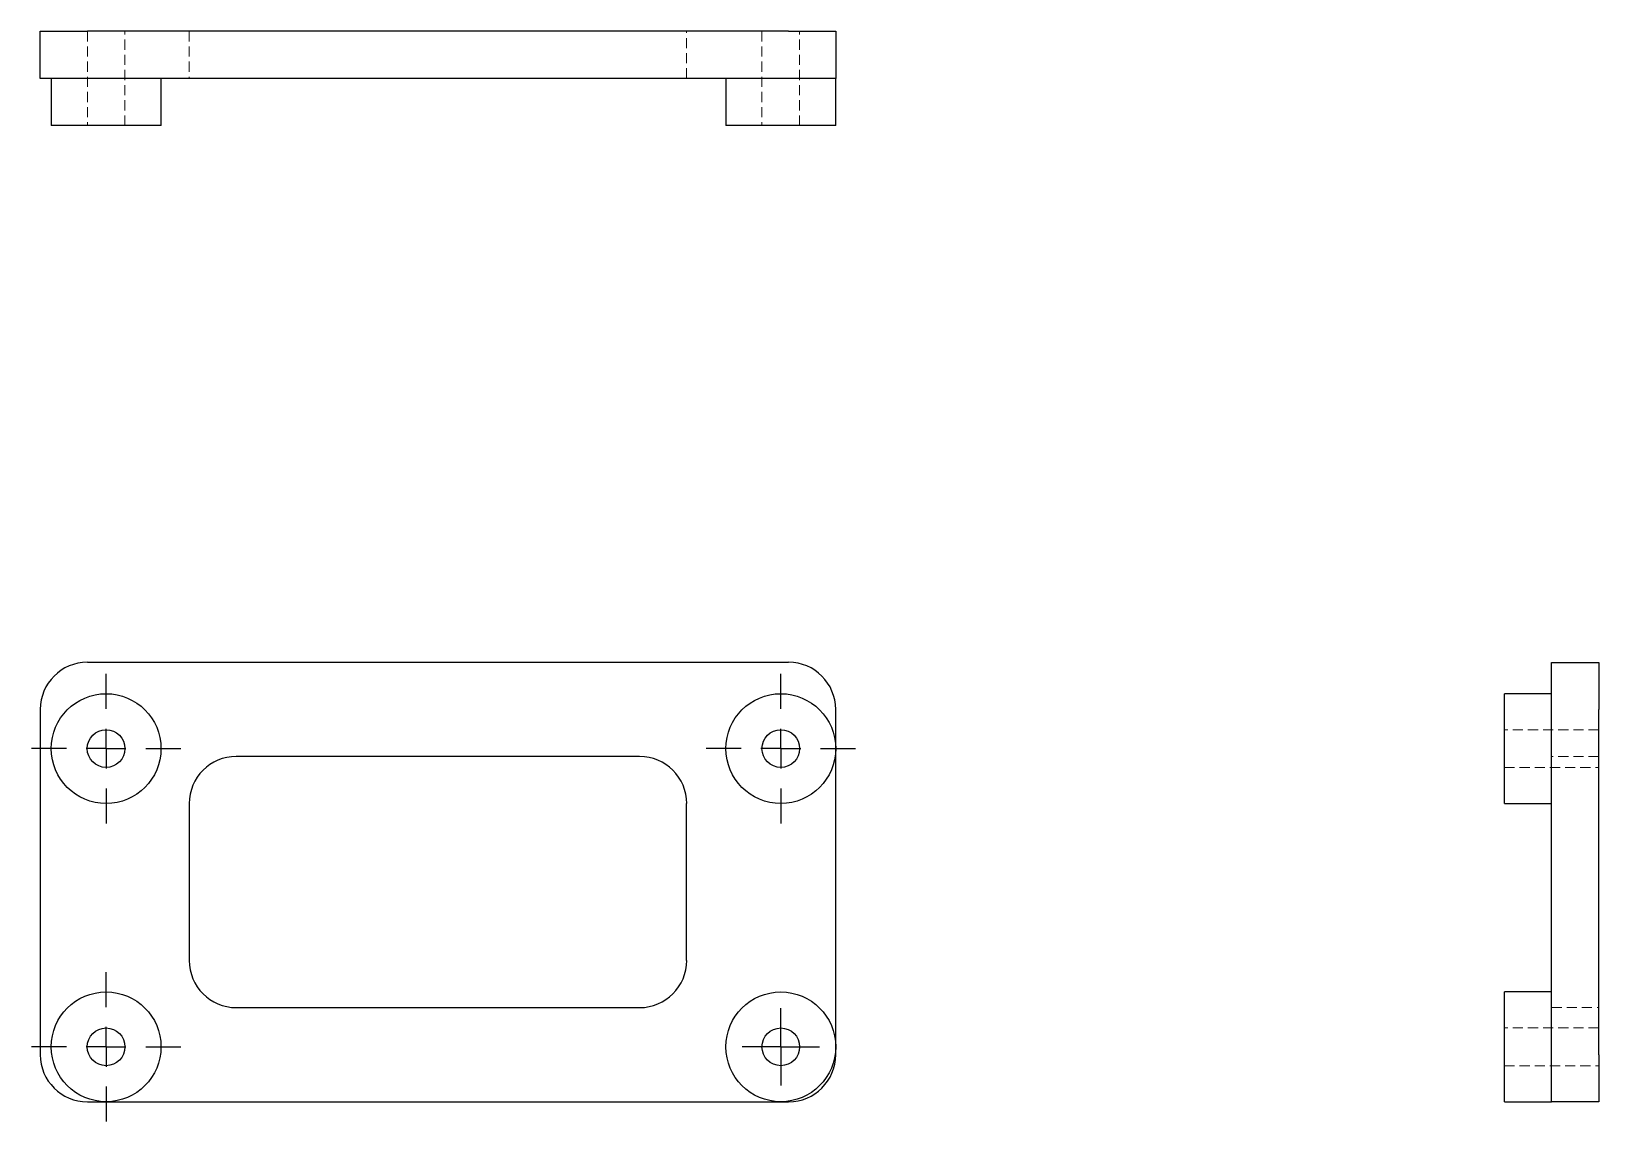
# Model space of a CAD drawing. Header units: millimetres. Extents: x 32 to 229, y 27 to 164.
import ezdxf

# ---------------------------------------------------------------- set-up
doc = ezdxf.new("R2010")
doc.units = ezdxf.units.MM
doc.linetypes.add('HIDDEN', pattern=[1.905, 1.27, -0.635])
doc.layers.add('10', color=7, linetype='Continuous')

# ---------------------------------------------------------------- blocks, each defined once
blk = doc.blocks.new('SW_CENTERMARKSYMBOL_0')
at = {"layer": '10', "color": 0}
for p, q in [((0, 5), (0, 9.4)), ((0, 0), (0, 2.5)), ((-5, 0), (-9.4, 0)), ((0, 0), (-2.5, 0)), ((0, 0), (0, -2.5)), ((0, 0), (2.5, 0)), ((5, 0), (9.4, 0)), ((0, -5), (0, -9.4))]:
    blk.add_line(p, q, dxfattribs=at)
blk = doc.blocks.new('SW_CENTERMARKSYMBOL_1')
at = {"layer": '10', "color": 0}
for p, q in [((0, 5), (0, 9.4)), ((0, 0), (0, 2.5)), ((-5, 0), (-9.4, 0)), ((0, 0), (-2.5, 0)), ((0, 0), (0, -2.5)), ((0, 0), (2.5, 0)), ((5, 0), (9.4, 0)), ((0, -5), (0, -9.4))]:
    blk.add_line(p, q, dxfattribs=at)
blk = doc.blocks.new('SW_CENTERMARKSYMBOL_2')
at = {"layer": '10', "color": 0}
for p, q in [((0, 5), (0, 9.4)), ((0, 0), (0, 2.5)), ((-5, 0), (-9.4, 0)), ((0, 0), (-2.5, 0)), ((0, 0), (0, -2.5)), ((0, 0), (2.5, 0)), ((5, 0), (9.4, 0)), ((0, -5), (0, -9.4))]:
    blk.add_line(p, q, dxfattribs=at)
blk = doc.blocks.new('SW_CENTERMARKSYMBOL_3')
at = {"layer": '10', "color": 0}
for p, q in [((0, 2.5), (0, 4.87)), ((0, 0), (0, 2.5)), ((-2.5, 0), (-4.87, 0)), ((0, 0), (-2.5, 0)), ((0, 0), (0, -2.5)), ((0, 0), (2.5, 0)), ((2.5, 0), (4.87, 0)), ((0, -2.5), (0, -4.87))]:
    blk.add_line(p, q, dxfattribs=at)

msp = doc.modelspace()

# ---------------------------------------------------------------- linework, layer by layer
at = {"color": 7, "linetype": 'Continuous', "lineweight": 25}
for p, q in [((33, 158), (33, 163.92)), ((33, 163.92), (38.92, 163.92)), ((127.08, 163.92), (38.92, 163.92)), ((127.08, 163.92), (133, 163.92)), ((133, 163.92), (133, 158)), ((38.92, 158), (33, 158)), ((34.38, 158), (34.38, 152.08)), ((127.08, 158), (38.92, 158)), ((48.19, 152.08), (48.19, 158)), ((119.19, 158), (119.19, 152.08)), ((133, 158), (127.08, 158)), ((133, 152.08), (133, 158)), ((48.19, 152.08), (34.38, 152.08)), ((133, 152.08), (119.19, 152.08)), ((127.08, 84.61), (38.92, 84.61)), ((223, 84.61), (228.92, 84.61)), ((223, 78.7), (223, 84.61)), ((228.92, 84.61), (228.92, 78.7)), ((223, 80.67), (217.08, 80.67)), ((217.08, 73.77), (217.08, 80.67)), ((33, 78.7), (33, 35.3)), ((133, 73.77), (133, 78.7)), ((223, 73.77), (223, 78.7)), ((228.92, 35.3), (228.92, 78.7)), ((133, 36.29), (133, 73.77)), ((217.08, 66.86), (217.08, 73.77)), ((223, 36.29), (223, 73.77)), ((108.35, 72.78), (57.65, 72.78)), ((51.74, 66.86), (51.74, 47.14)), ((114.26, 47.14), (114.26, 66.86)), ((217.08, 66.86), (223, 66.86)), ((223, 43.19), (217.08, 43.19)), ((217.08, 36.29), (217.08, 43.19)), ((57.65, 41.22), (108.35, 41.22)), ((133, 35.3), (133, 36.29)), ((217.08, 29.39), (217.08, 36.29)), ((223, 35.3), (223, 36.29)), ((223, 29.39), (223, 35.3)), ((228.92, 35.3), (228.92, 29.39)), ((38.92, 29.39), (41.28, 29.39)), ((41.28, 29.39), (126.1, 29.39)), ((126.1, 29.39), (127.08, 29.39)), ((217.08, 29.39), (223, 29.39)), ((228.92, 29.39), (223, 29.39))]:
    msp.add_line(p, q, dxfattribs=at)
at = {"color": 7, "linetype": 'HIDDEN', "lineweight": 18}
for p, q in [((38.92, 163.92), (38.92, 152.08)), ((43.65, 152.08), (43.65, 163.92)), ((51.74, 163.92), (51.74, 158)), ((114.26, 158), (114.26, 163.92)), ((123.73, 163.92), (123.73, 152.08)), ((128.46, 152.08), (128.46, 163.92)), ((228.92, 76.13), (217.08, 76.13)), ((217.08, 71.4), (228.92, 71.4)), ((228.92, 72.78), (223, 72.78)), ((223, 41.22), (228.92, 41.22)), ((228.92, 38.66), (217.08, 38.66)), ((217.08, 33.92), (228.92, 33.92))]:
    msp.add_line(p, q, dxfattribs=at)
at = {"color": 7, "linetype": 'Continuous', "lineweight": 25}
for centre, radius in [((41.28, 73.77), 6.9), ((126.1, 73.77), 6.9), ((41.28, 73.77), 2.37), ((126.1, 73.77), 2.37), ((41.28, 36.29), 6.9), ((126.1, 36.29), 6.9), ((41.28, 36.29), 2.37), ((126.1, 36.29), 2.37)]:
    msp.add_circle(centre, radius, dxfattribs=at)
for centre, start, end in [((38.92, 78.7), 90, 180), ((127.08, 78.7), 0, 90), ((57.65, 66.86), 90, 180), ((108.35, 66.86), 0, 90), ((57.65, 47.14), 180, 270), ((108.35, 47.14), 270, 0), ((38.92, 35.3), 180, 270), ((127.08, 35.3), 270, 0)]:
    msp.add_arc(centre, 5.92, start, end, dxfattribs=at)

# ---------------------------------------------------------------- block references
at = {"layer": '10'}
for name, p in [('SW_CENTERMARKSYMBOL_2', (41.28, 73.77)), ('SW_CENTERMARKSYMBOL_0', (126.1, 73.77)), ('SW_CENTERMARKSYMBOL_1', (41.28, 36.29)), ('SW_CENTERMARKSYMBOL_3', (126.1, 36.29))]:
    msp.add_blockref(name, p, dxfattribs=at)

doc.saveas('drawing.dxf')
